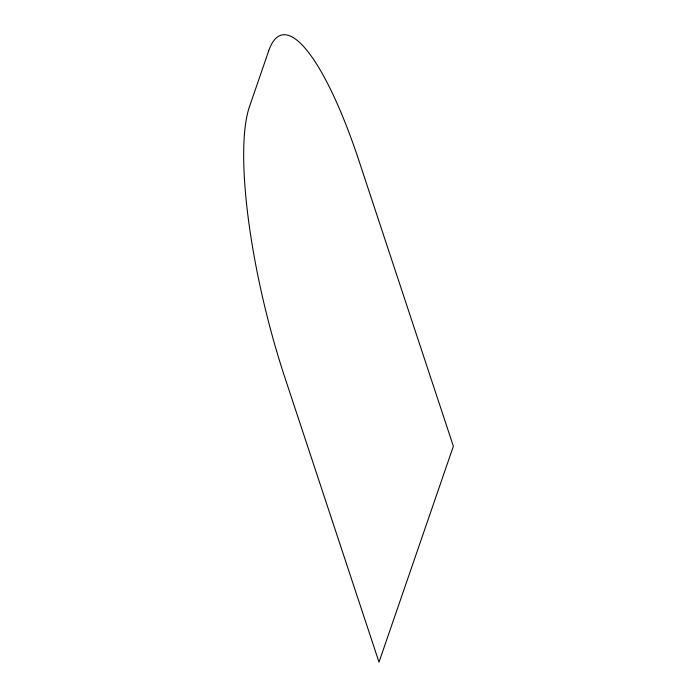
<?xml version="1.0" encoding="UTF-8"?>
<svg xmlns="http://www.w3.org/2000/svg" width="697" height="697" viewBox="0 0 697 697"><rect width="100%" height="100%" fill="white"/><g stroke="black" fill="none" stroke-linecap="round" stroke-linejoin="round"><path stroke-width="1.05" d="M268.659 50.986L249.378 106.955A211.879 48.433 76.4 0 0 284.707 377.016L379.002 662.15L453.372 446.246L359.077 161.112A211.879 48.433 76.4 0 0 268.659 50.986"/></g></svg>
